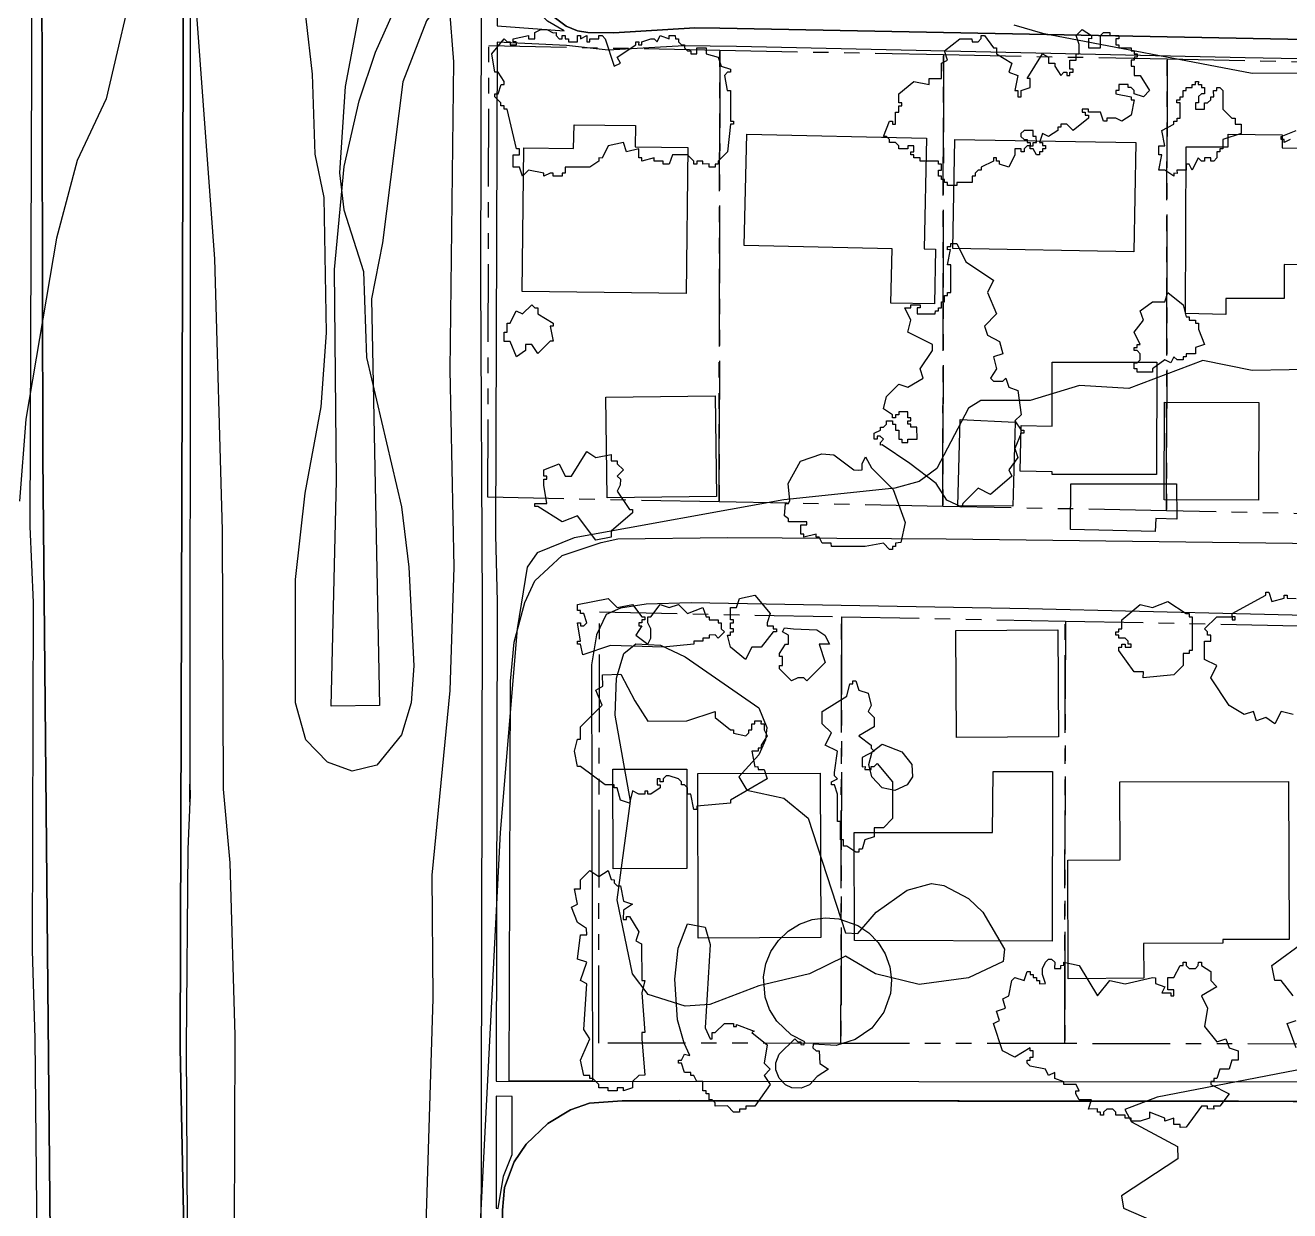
# Model space of a CAD drawing. Header units: metres. Extents: x -550 to 550, y -500 to 950.
# Drawn here: x 142.2 to 245.6, y -292.1 to -195.2 of the extents above; entities that cross this region are included whole.
import ezdxf

# ---------------------------------------------------------------- set-up
doc = ezdxf.new("R2010")
doc.units = ezdxf.units.M
doc.header["$LTSCALE"] = 2
doc.linetypes.add('PHANTOM', pattern=[6.35, 3.175, -0.635, 0.635, -0.635, 0.635, -0.635])
for name, color, linetype in [('SITE-BLDG-EXIST', 7, 'CONTINUOUS'), ('SITE-PARKING', 250, 'CONTINUOUS'), ('SITE-PATH', 84, 'CONTINUOUS'), ('SITE-PROPERTY', 7, 'PHANTOM'), ('SITE-ROAD-CURB', 7, 'CONTINUOUS'), ('SITE-ROAD-GRAVEL', 32, 'CONTINUOUS'), ('SITE-ROAD-PAVED', 7, 'CONTINUOUS'), ('SITE-TREE-CANOPY', 94, 'CONTINUOUS'), ('TOPO-CONTOUR-MAJOR', 8, 'CONTINUOUS'), ('TOPO-CONTOUR-MINOR', 9, 'CONTINUOUS')]:
    doc.layers.add(name, color=color, linetype=linetype)

msp = doc.modelspace()

# ---------------------------------------------------------------- linework, layer by layer
at = {"layer": 'SITE-BLDG-EXIST'}
for points in [[(196.23, -217.13), (182.82, -216.97), (182.96, -205.21), (187.03, -205.26), (187.06, -203.33), (192.09, -203.38), (192.07, -205.13), (196.37, -205.18)], [(201.18, -204.1), (215.87, -204.42), (215.67, -213.48), (216.62, -213.5), (216.53, -217.97), (212.97, -217.9), (213.06, -213.46), (200.98, -213.19)], [(218.03, -213.45), (218.2, -204.52), (232.99, -204.79), (232.83, -213.72)], [(245.11, -214.75), (245.1, -217.54), (240.35, -217.52), (240.34, -218.84), (237.03, -218.76), (237.11, -205.13), (240.53, -205.14), (240.54, -204.11), (244.94, -204.14), (244.93, -205.2), (250.14, -205.23), (250.09, -214.77)], [(226.13, -231.7), (223.52, -231.64), (223.61, -227.9), (226.13, -227.96), (226.14, -222.73), (234.69, -222.74), (234.68, -231.93), (226.13, -231.92)], [(198.61, -225.49), (198.7, -233.72), (189.76, -233.82), (189.67, -225.59)], [(235.31, -234), (235.32, -226), (243.03, -226.02), (243.02, -234.01)], [(218.44, -234.48), (218.63, -227.42), (223.12, -227.65), (222.94, -234.5)], [(218.33, -253.42), (218.28, -244.67), (226.61, -244.61), (226.67, -253.37)], [(190.23, -256.01), (196.27, -256), (196.29, -264.12), (190.25, -264.15)], [(221.32, -256.2), (226.17, -256.2), (226.14, -270.06), (209.98, -270.01), (209.95, -261.19), (221.28, -261.19)], [(197.22, -269.81), (197.17, -256.36), (207.19, -256.32), (207.24, -269.77)], [(245.47, -257), (245.52, -269.92), (240.09, -269.94), (240.09, -270.24), (233.62, -270.26), (233.63, -273.1), (227.45, -273.13), (227.42, -263.44), (231.7, -263.42), (231.67, -257.05)]]:
    msp.add_lwpolyline(points, close=True, dxfattribs=at)
at = {"layer": 'SITE-PARKING'}
msp.add_lwpolyline([(236.32, -235.58), (234.61, -235.52), (234.55, -236.57), (227.63, -236.41), (227.68, -232.67), (236.3, -232.67)], close=True, dxfattribs=at)
at = {"layer": 'SITE-PATH'}
msp.add_lwpolyline([(167.2, -250.85), (167.64, -232.41), (167.47, -215.17), (168.28, -206.74), (169.49, -201.37), (170.84, -197.4), (172.61, -193.45), (174.99, -189.81), (177.58, -187.23), (179.53, -185.98), (179.52, -191.16), (178.5, -191.34), (177.07, -192.02), (174.99, -194.83), (173.08, -199.81), (171.42, -212.99), (170.5, -217.57), (171.16, -250.81)], close=True, dxfattribs=at)
at = {"layer": 'SITE-PROPERTY'}
for points in [[(198.92, -234.16), (180.02, -233.78), (180.1, -196.85), (198.98, -197.23)], [(217.21, -234.52), (198.92, -234.16), (198.98, -197.23), (217.26, -197.59)], [(235.49, -234.89), (217.21, -234.52), (217.26, -197.59), (235.54, -197.95)], [(252.24, -235.24), (235.49, -234.89), (235.54, -197.95), (252.3, -198.29)], [(208.88, -278.42), (189.08, -278.39), (189.15, -243.14), (208.93, -243.55)], [(227.17, -278.44), (208.88, -278.42), (208.93, -243.55), (227.22, -243.9)], [(248.49, -278.48), (227.17, -278.44), (227.22, -243.9), (248.55, -244.33)]]:
    msp.add_lwpolyline(points, close=True, dxfattribs=at)
at = {"layer": 'SITE-ROAD-CURB'}
for points in [[(156.16, 38.64), (155.7, -166.1), (155.66, -258.67), (155.5, -262.54), (155.37, -278.72), (155.56, -312.59), (154.88, -278.79), (155.17, -179.77), (155.06, -154.24), (155.33, -136.36), (155.17, -97.06), (155.39, -57.87), (155.29, -36.99), (155.42, -20.27), (155.29, -4.81), (155.36, 23.11), (155.78, 66.32), (156.31, 78.62)], [(180.82, -179.5), (180.77, -195.23), (186.26, -195.66), (184.9, -194.87), (183.02, -192.99), (182.2, -191.78), (181.65, -190.84), (181.22, -189.5), (181.04, -187.79), (181.48, -184.9), (182.28, -183.03), (183.77, -181.27), (185.03, -180.27), (186.58, -179.58)], [(155.66, -258.67), (155.66, -257.22), (155.68, -258.19)], [(180.85, -291.91), (181.29, -289.27), (182, -287.49), (182, -282.76), (180.71, -282.73), (180.71, -291.89)]]:
    msp.add_lwpolyline(points, close=True, dxfattribs=at)
for points in [[(179.12, -401.09), (179.39, -338.85), (179.58, -242.66), (179.45, -215.85), (179.72, -105.43)], [(143.53, -174.85), (143.65, -230.46), (144.26, -296.87), (144.74, -328.77), (143.93, -328.77), (143.26, -302.83), (143.02, -278.01), (142.81, -270.83), (142.88, -242.37), (142.6, -236.16), (142.87, -160.59)], [(184.89, -194.11), (186.41, -195.27), (187.34, -195.65), (188.18, -195.78), (190.32, -195.82), (196.93, -195.41), (198.97, -195.43), (319.95, -197.78), (442.76, -200.37)], [(440.28, -201.74), (330.33, -199.49), (241.91, -197.87), (200.33, -196.92), (196.04, -196.88), (189.84, -197.22), (186.45, -196.85), (180.79, -196.57), (180.64, -236.88), (180.78, -242.29), (180.71, -281.51), (353.44, -281.64), (356.2, -281.54), (358.74, -281.15), (362.1, -279.88), (365.11, -278.45), (366.12, -278.18), (367.87, -277.98)], [(370.23, -279.82), (367.15, -279.57), (365.29, -280.11), (359.83, -282.41), (357.93, -282.98), (355.54, -283.28), (195.72, -283.08), (190.99, -283.11), (188.33, -283.32), (186.76, -283.86), (184.91, -284.96), (183.16, -286.65), (182.18, -288.1), (181.38, -290.2), (181.22, -292.05), (181.05, -371.3)]]:
    msp.add_lwpolyline(points, dxfattribs=at)
at = {"layer": 'SITE-ROAD-GRAVEL'}
msp.add_lwpolyline([(278.65, -244.2), (224.21, -242.9), (196.63, -242.4), (192.95, -242.52), (190.85, -242.84), (189.69, -243.35), (188.9, -245.03), (188.48, -247.47), (188.58, -281.47), (181.76, -281.5), (181.88, -248.81), (182.16, -245.63), (183.05, -242.37), (183.85, -240.61), (186.08, -238.53), (189.29, -237.47), (190.65, -237.17), (199.61, -237.06), (217.48, -237.17), (291.51, -238.1)], dxfattribs=at)
at = {"layer": 'SITE-ROAD-PAVED'}
for points in [[(155.17, -179.77), (154.88, -278.79), (155.56, -312.59), (155.53, -328.73), (144.74, -328.77), (144.26, -296.87), (143.65, -230.46), (143.53, -174.85)], [(442.76, -200.37), (319.95, -197.78), (198.97, -195.43), (196.93, -195.41), (190.32, -195.82), (188.18, -195.78), (187.34, -195.65), (186.41, -195.27), (184.89, -194.11)], [(181.05, -371.3), (181.22, -292.05), (181.38, -290.2), (182.18, -288.1), (183.16, -286.65), (184.91, -284.96), (186.76, -283.86), (188.33, -283.32), (190.99, -283.11), (355.54, -283.28), (357.93, -282.98), (359.83, -282.41), (365.29, -280.11), (367.15, -279.57), (370.23, -279.82)]]:
    msp.add_lwpolyline(points, dxfattribs=at)
at = {"layer": 'SITE-TREE-CANOPY'}
for points in [[(185.35, -195.8), (185.6, -195.78), (185.6, -196.04), (185.85, -196.29), (186.09, -196.29), (186.1, -196.04), (186.35, -196.04), (186.35, -196.29), (186.6, -196.29), (186.6, -196.54), (187.34, -196.54), (187.35, -196.04), (187.6, -196.04), (187.6, -196.29), (188.1, -196.04), (188.1, -196.54), (188.35, -196.54), (188.35, -196.29), (189.1, -196.29), (189.1, -196.04), (189.35, -196.04), (189.6, -196.29), (190.35, -198.54), (190.85, -198.29), (190.59, -197.79), (192.1, -196.79), (192.1, -196.54), (192.35, -196.54), (192.34, -196.79), (192.6, -196.79), (192.6, -196.54), (193.35, -196.29), (193.6, -196.3), (193.85, -196.54), (194.09, -196.04), (194.85, -196.29), (194.85, -196.04), (195.34, -196.04), (195.35, -196.29), (195.6, -196.29), (195.6, -196.54), (195.85, -196.79), (196.09, -196.79), (196.09, -197.04), (196.35, -197.29), (196.6, -197.29), (196.6, -197.54), (197.1, -197.53), (197.1, -197.04), (197.85, -197.03), (197.85, -197.54), (198.85, -197.79), (199.1, -198.54), (199.85, -198.79), (199.85, -199.04), (199.6, -199.04), (199.35, -199.29), (199.59, -200.54), (199.85, -200.54), (199.84, -203.04), (200.1, -203.04), (200.1, -203.29), (199.85, -203.29), (199.6, -205.54), (198.85, -206.29), (198.85, -206.54), (198.6, -206.54), (198.6, -206.79), (198.1, -206.79), (198.1, -206.53), (197.6, -206.55), (197.6, -206.29), (197.1, -206.29), (197.1, -206.54), (196.85, -206.54), (196.85, -206.29), (196.35, -205.79), (195.1, -205.79), (194.85, -206.54), (194.35, -206.54), (194.35, -206.29), (193.6, -206.3), (193.6, -206.04), (192.6, -206.29), (192.6, -206.04), (192.35, -206.04), (192.35, -205.29), (191.35, -205.54), (191.1, -204.79), (189.85, -205.04), (189.35, -206.05), (189.1, -206.04), (189.09, -206.29), (188.35, -206.79), (186.35, -206.79), (186.35, -207.29), (186.09, -207.29), (186.09, -207.54), (185.35, -207.54), (185.35, -207.29), (185.1, -207.29), (184.6, -207.54), (184.6, -207.28), (183.35, -207.04), (182.85, -207.54), (182.6, -206.79), (182.1, -206.79), (182.1, -205.79), (182.6, -205.79), (182.6, -205.29), (182.35, -205.29), (181.6, -202.04), (181.35, -202.04), (181.35, -201.79), (181.09, -201.79), (181.09, -201.54), (180.6, -201.04), (180.6, -200.79), (180.85, -200.79), (181.1, -200.04), (181.35, -200.04), (181.35, -199.79), (180.85, -199.04), (180.6, -199.04), (180.35, -197.54), (181.35, -196.29), (181.6, -196.54), (181.85, -196.54), (181.85, -196.79), (182.35, -196.79), (182.34, -196.54), (182.1, -196.54), (182.1, -196.29), (183.35, -196.04), (183.35, -196.29), (183.85, -196.29), (183.85, -195.79), (184.35, -195.54), (184.85, -195.54)], [(224.1, -205.04), (223.85, -205.29), (223.85, -205.54), (223.6, -205.54), (223.6, -205.29), (223.09, -205.29), (223.1, -205.79), (222.6, -206.79), (221.85, -206.54), (221.85, -206.29), (221.6, -206.29), (221.6, -206.04), (221.34, -206.04), (221.34, -206.29), (220.35, -206.79), (220.35, -207.04), (220.1, -207.04), (219.85, -207.29), (219.85, -207.54), (219.6, -207.54), (219.6, -208.04), (218.35, -208.04), (218.35, -208.28), (217.6, -208.29), (217.6, -208.04), (217.35, -208.04), (217.35, -207.79), (217.1, -207.79), (217.1, -207.54), (216.85, -207.54), (216.85, -207.04), (217.09, -207.04), (217.1, -206.54), (216.85, -206.54), (216.85, -206.29), (215.35, -206.29), (215.35, -206.04), (214.85, -206.04), (214.85, -205.79), (214.6, -205.79), (214.6, -205.54), (214.85, -205.54), (214.85, -205.04), (214.35, -205.04), (214.35, -205.29), (213.6, -205.29), (213.6, -205.04), (213.35, -204.79), (212.85, -204.78), (212.85, -204.54), (212.6, -204.3), (212.35, -204.29), (212.85, -203.04), (213.1, -203.04), (213.1, -203.29), (213.35, -203.29), (213.35, -202.29), (213.6, -202.29), (213.6, -201.79), (213.85, -201.79), (213.85, -201.54), (213.6, -201.54), (213.6, -200.79), (214.85, -199.79), (216.1, -200.04), (216.1, -199.54), (217.1, -199.54), (217.1, -198.29), (217.6, -198.04), (217.35, -197.29), (218.6, -196.29), (219.59, -196.29), (219.6, -196.54), (220.1, -196.54), (220.35, -196.28), (220.35, -196.04), (220.6, -196.04), (221.35, -197.04), (221.59, -197.04), (221.59, -197.54), (222.85, -198.29), (222.6, -199.04), (223.35, -199.29), (223.1, -200.54), (223.35, -200.54), (223.35, -201.04), (223.6, -201.04), (223.6, -200.54), (224.35, -200.29), (224.34, -199.54), (224.1, -199.54), (225.34, -197.54), (225.85, -197.79), (225.85, -198.29), (226.35, -198.29), (226.35, -198.54), (226.85, -199.29), (227.1, -199.04), (227.35, -199.04), (227.35, -199.29), (227.6, -199.29), (227.6, -199.04), (227.85, -199.04), (227.85, -198.79), (227.6, -198.79), (227.6, -198.04), (228.1, -198.04), (228.1, -197.54), (228.35, -197.54), (228.34, -196.78), (228.1, -196.04), (228.6, -195.54), (229.35, -196.04), (229.35, -196.29), (229.1, -196.28), (229.1, -197.04), (230.1, -197.04), (230.1, -196.04), (230.35, -195.79), (230.85, -195.79), (230.85, -196.04), (231.6, -196.04), (231.6, -196.29), (231.35, -196.29), (231.35, -196.79), (231.6, -196.79), (231.6, -197.04), (232.6, -197.03), (232.6, -197.29), (232.85, -197.29), (232.85, -197.54), (233.1, -197.54), (233.1, -197.79), (232.84, -197.79), (232.84, -198.04), (232.6, -198.04), (232.6, -198.54), (232.85, -198.54), (232.85, -199.29), (233.35, -199.29), (234.1, -200.54), (233.6, -201.04), (232.85, -200.79), (232.85, -200.54), (232.6, -200.29), (232.35, -200.29), (232.35, -200.04), (231.6, -200.04), (231.6, -200.54), (231.35, -200.54), (231.34, -200.79), (232.59, -201.04), (232.59, -201.29), (232.85, -201.3), (232.6, -202.54), (231.85, -203.04), (231.35, -202.79), (230.6, -202.79), (230.6, -203.04), (230.34, -203.04), (230.1, -202.29), (229.1, -202.29), (229.1, -202.04), (228.6, -202.04), (228.6, -202.29), (228.85, -202.29), (228.85, -202.54), (229.1, -202.54), (229.1, -202.79), (227.85, -203.79), (227.35, -203.29), (226.85, -203.29), (226.85, -203.53), (226.6, -203.53), (226.6, -203.79), (225.85, -204.29), (225.35, -204.04), (225.1, -204.79), (225.35, -204.79), (225.35, -205.03), (225.59, -205.03), (225.59, -205.29), (225.35, -205.29), (225.35, -205.53), (225.1, -205.53), (225.1, -205.79), (224.85, -205.79), (224.6, -205.29), (224.34, -205.29), (224.34, -205.04)], [(238.09, -200.04), (238.35, -200.05), (238.35, -200.29), (238.6, -200.29), (238.6, -200.79), (238.35, -200.79), (238.1, -201.03), (238.1, -201.54), (237.85, -201.54), (237.85, -202.04), (238.6, -202.04), (238.6, -201.54), (238.84, -201.54), (239.1, -201.29), (239.1, -201.04), (239.35, -201.04), (239.34, -200.54), (239.6, -200.54), (239.6, -200.29), (239.85, -200.29), (240.1, -200.54), (240.1, -202.04), (240.84, -202.78), (241.1, -202.79), (241.1, -203.29), (241.6, -203.29), (241.59, -204.04), (240.1, -204.54), (240.1, -205.29), (239.85, -205.29), (239.85, -205.54), (239.6, -205.54), (239.6, -206.04), (239.35, -206.29), (239.1, -206.29), (239.1, -206.04), (238.6, -206.04), (238.6, -206.29), (238.35, -206.29), (238.09, -206.04), (237.59, -207.04), (237.35, -206.54), (237.1, -206.54), (237.1, -207.04), (236.34, -207.04), (236.35, -207.3), (236.1, -207.29), (236.1, -207.54), (235.35, -207.04), (234.85, -207.04), (235.1, -205.79), (234.85, -205.79), (234.85, -205.04), (235.35, -205.04), (235.1, -203.79), (236.1, -203.29), (236.1, -203.03), (236.35, -203.03), (236.35, -202.79), (236.6, -202.79), (236.6, -201.54), (236.34, -201.54), (236.34, -201.29), (236.6, -201.29), (236.6, -201.04), (236.85, -201.04), (236.84, -200.54), (237.1, -200.54), (237.1, -200.29), (237.6, -200.29), (237.6, -200.04), (237.85, -200.04), (237.85, -199.79), (238.1, -199.79)], [(224.6, -205.04), (224.6, -204.79), (224.85, -204.79), (224.84, -204.29), (224.6, -204.29), (224.6, -203.79), (223.85, -203.79), (223.59, -204.04), (223.59, -204.29), (223.85, -204.54), (224.1, -204.54), (224.1, -204.79), (224.35, -204.79), (224.34, -205.04)], [(217.54, -234.02), (216.65, -232.65), (214.5, -231.01), (212.26, -229.49), (212.1, -229.53), (212.1, -229.29), (212.35, -229.04), (212.09, -228.79), (211.85, -228.79), (211.85, -229.04), (211.6, -229.04), (211.6, -228.54), (212.1, -228.29), (212.1, -228.04), (212.35, -228.04), (212.59, -227.79), (212.59, -227.54), (213.1, -227.54), (213.1, -227.79), (213.35, -227.79), (213.35, -228.29), (213.6, -228.29), (213.6, -229.04), (213.85, -229.04), (213.85, -229.29), (214.35, -229.29), (214.35, -229.04), (215.1, -229.04), (215.09, -228.04), (214.6, -228.04), (214.6, -227.79), (214.35, -227.79), (214.35, -227.53), (214.6, -227.53), (214.6, -227.29), (214.35, -227.29), (214.34, -226.79), (213.6, -226.79), (213.6, -227.04), (213.35, -227.04), (213.35, -227.29), (213.1, -227.29), (213.1, -227.04), (212.35, -226.54), (212.6, -225.54), (213.6, -224.54), (214.35, -224.79), (215.6, -224.04), (215.35, -223.29), (216.35, -221.79), (216.35, -221.29), (214.35, -220.29), (214.6, -219.29), (214.1, -218.29), (214.6, -218.29), (214.59, -218.04), (215.35, -218.04), (215.35, -218.29), (215.1, -218.29), (215.1, -218.79), (215.85, -218.79), (216.59, -218.79), (216.6, -218.54), (216.85, -218.54), (216.85, -218.29), (217.1, -218.29), (217.09, -217.79), (217.35, -217.79), (217.35, -217.29), (217.6, -217.29), (217.59, -217.04), (217.85, -217.04), (217.85, -214.79), (217.6, -214.79), (217.84, -213.53), (217.6, -213.55), (217.6, -213.29), (217.85, -213.29), (217.85, -213.04), (218.35, -213.03), (219.1, -214.54), (221.35, -216.04), (220.85, -217.04), (221.6, -218.79), (220.6, -219.79), (220.85, -220.54), (221.85, -221.04), (222.1, -222.04), (221.35, -222.29), (221.6, -223.29), (221.1, -224.04), (221.35, -224.28), (222.1, -224.29), (222.35, -224.04), (222.6, -224.79), (223.35, -225.04), (223.6, -227.03), (223.1, -227.53), (223.6, -228.29), (223.84, -228.29), (223.84, -228.54), (223.6, -228.54), (223.1, -229.79), (223.35, -230.54), (222.6, -231.54), (222.85, -232.04), (221.1, -233.54), (220.1, -233.04), (218.85, -234.29), (218.77, -234.6)], [(183.85, -218.29), (184.1, -218.29), (184.1, -218.79), (185.35, -219.54), (185.35, -219.79), (185.1, -219.79), (185.35, -221.03), (185.1, -221.03), (184.1, -222.03), (183.6, -221.29), (183.1, -221.29), (183.1, -221.79), (182.35, -222.29), (181.85, -221.04), (181.35, -221.04), (181.34, -220.28), (181.6, -220.28), (181.6, -219.54), (181.84, -219.54), (182.34, -218.54), (182.85, -218.78), (183.6, -218.04)], [(237.09, -219.04), (237.35, -219.04), (237.35, -219.29), (237.85, -219.29), (237.85, -219.54), (238.1, -219.54), (238.1, -220.05), (238.59, -221.29), (237.85, -221.54), (237.85, -222.04), (237.1, -222.04), (237.1, -222.29), (236.84, -222.29), (236.84, -222.54), (236.35, -222.53), (236.1, -222.29), (235.85, -222.79), (235.35, -222.54), (234.35, -223.29), (234.35, -223.54), (233.1, -223.54), (233.1, -223.29), (232.85, -223.29), (232.85, -222.79), (233.1, -222.79), (233.35, -222.54), (233.35, -222.04), (233.1, -221.79), (232.85, -221.79), (232.85, -221.54), (233.1, -221.54), (233.1, -221.28), (233.35, -221.29), (232.85, -220.29), (233.6, -219.29), (233.35, -218.54), (234.35, -217.79), (235.35, -217.79), (235.59, -217.04), (236.85, -218.04)], [(188.85, -230.54), (190.1, -230.28), (190.1, -230.79), (190.59, -230.79), (190.59, -231.04), (191.1, -231.54), (190.6, -232.04), (190.85, -232.29), (190.84, -232.79), (190.6, -233.29), (191.6, -234.79), (191.85, -234.79), (191.85, -235.04), (190.1, -236.54), (190.1, -237.04), (188.84, -237.29), (187.34, -235.29), (186.1, -235.79), (184.1, -234.54), (183.85, -234.54), (183.85, -234.29), (184.85, -234.29), (184.59, -232.79), (184.6, -232.29), (184.85, -232.29), (184.85, -232.04), (184.6, -232.04), (184.6, -231.53), (185.85, -231.04), (186.35, -232.04), (186.85, -232.04), (188.1, -230.04)], [(210.35, -231.55), (210.6, -231.53), (210.6, -231.04), (210.88, -230.47), (211.37, -231.37), (213.14, -233.14), (214.12, -235.83), (213.78, -237.48), (213.35, -237.54), (213.35, -237.79), (213.09, -237.79), (213.1, -238.04), (212.85, -238.04), (212.35, -237.54), (210.85, -237.79), (208.1, -237.79), (208.09, -237.54), (207.35, -237.54), (207.1, -237.04), (206.84, -237.04), (206.85, -236.79), (205.85, -237.03), (205.85, -236.79), (205.6, -236.79), (205.6, -236.04), (206.09, -236.04), (206.09, -235.79), (204.6, -235.79), (204.6, -235.54), (204.26, -235.29), (204.35, -234.29), (204.6, -234.29), (204.69, -234.04), (204.57, -232.65), (205.57, -230.82), (207.32, -230.22), (208.3, -230.31), (209.93, -231.54)], [(202.85, -244.04), (202.85, -244.29), (203.35, -244.3), (203.34, -244.54), (203.6, -244.54), (203.6, -244.78), (203.34, -244.78), (202.35, -246.04), (201.6, -246.04), (201.09, -247.04), (199.85, -246.04), (199.6, -245.04), (199.85, -245.04), (199.85, -244.79), (200.1, -244.79), (200.1, -244.54), (199.85, -244.54), (199.85, -244.03), (200.1, -244.04), (200.1, -243.79), (199.85, -243.79), (199.85, -242.79), (200.35, -242.79), (200.6, -242.04), (201.85, -241.79), (203.1, -243.29)], [(194.36, -246.04), (190.04, -245.9), (187.77, -246.66), (187.6, -245.79), (187.34, -245.79), (187.35, -245.54), (187.6, -245.54), (187.35, -244.04), (187.6, -244.04), (187.6, -244.29), (187.85, -244.29), (188.1, -244.04), (187.85, -243.29), (187.6, -243.29), (187.6, -243.04), (187.35, -243.04), (187.35, -242.54), (189.85, -242.04), (190.6, -242.79), (191.85, -242.55), (192.6, -243.54), (192.85, -243.54), (192.85, -243.79), (192.6, -243.79), (192.6, -244.04), (192.35, -244.04), (192.35, -244.29), (192.6, -244.29), (192.1, -245.04), (193.1, -245.79), (193.35, -245.29), (193.35, -244.54), (193.1, -244.04), (193.1, -243.54), (193.35, -243.54), (194.1, -242.54), (194.85, -242.79), (195.6, -242.54), (196.34, -243.29), (197.6, -242.79), (197.85, -243.54), (198.1, -243.54), (198.1, -243.79), (198.85, -243.79), (198.85, -244.04), (199.1, -244.04), (199.1, -244.53), (199.35, -244.79), (198.85, -245.29), (198.6, -245.03), (198.1, -245.04), (198.1, -245.29), (197.6, -245.29), (197.6, -245.54), (196.85, -245.54), (196.85, -245.79)], [(237.1, -243.29), (237.34, -243.29), (237.34, -243.54), (237.6, -243.54), (237.6, -246.29), (237.35, -246.29), (237.35, -246.54), (236.85, -246.54), (236.85, -247.54), (236.1, -248.29), (233.59, -248.54), (233.6, -248.04), (232.85, -248.04), (231.6, -246.29), (231.6, -246.04), (231.85, -246.04), (231.85, -245.79), (232.1, -245.79), (232.1, -246.04), (232.6, -246.03), (232.6, -245.79), (232.35, -245.79), (232.35, -245.54), (232.1, -245.29), (231.6, -245.29), (231.6, -245.04), (231.34, -245.04), (231.35, -244.79), (231.6, -244.79), (231.6, -244.54), (231.85, -244.54), (231.85, -243.79), (233.35, -242.54), (234.35, -242.79), (235.6, -242.29)], [(240.85, -243.79), (241.09, -243.79), (241.09, -243.54), (240.85, -243.54)], [(205, -244.52), (206.92, -244.62), (207.56, -245.05), (207.93, -245.79), (207.1, -245.79), (207.6, -247.29), (206.1, -248.79), (205.85, -248.54), (205.35, -248.54), (204.85, -248.79), (203.85, -247.79), (203.85, -247.54), (204.1, -247.54), (204.1, -246.79), (203.85, -246.79), (203.85, -246.54), (204.35, -245.79), (204.6, -245.79), (204.59, -245.04), (204.1, -244.79), (204.26, -244.45)], [(190.89, -248.24), (192.02, -250.43), (193.09, -252.07), (196.28, -252.06), (198.6, -251.29), (198.6, -251.79), (199.85, -252.79), (200.1, -252.79), (200.1, -253.05), (201.1, -253.29), (201.35, -253.04), (201.35, -252.79), (201.6, -252.79), (201.6, -252.29), (201.85, -252.29), (201.85, -252.04), (202.35, -252.04), (202.34, -252.29), (202.6, -252.29), (202.6, -252.79), (202.85, -253.29), (202.35, -254.04), (202.35, -254.29), (202.1, -254.29), (202.1, -254.54), (201.6, -254.54), (201.85, -255.8), (202.09, -255.78), (202.1, -256.04), (202.6, -256.04), (202.84, -256.79), (199.85, -258.54), (199.85, -258.78), (197.1, -259.04), (197.1, -259.29), (196.85, -259.29), (196.6, -258.04), (196.35, -258.04), (196.35, -257.53), (196.09, -257.29), (195.85, -257.29), (195.85, -257.04), (195.6, -256.79), (194.85, -256.54), (194.6, -256.54), (194.35, -256.79), (194.35, -257.04), (194.1, -257.04), (194.1, -256.79), (193.85, -256.79), (193.85, -257.29), (194.1, -257.29), (194.1, -257.54), (193.35, -258.04), (193.1, -258.04), (193.1, -257.79), (192.85, -257.79), (192.85, -258.04), (192.35, -258.04), (191.85, -257.78), (191.6, -258.79), (190.85, -258.54), (190.6, -257.54), (190.35, -257.54), (190.35, -257.29), (189.6, -257.29), (187.6, -255.79), (187.35, -255.79), (187.09, -254.54), (187.35, -253.54), (187.59, -253.54), (187.6, -252.54), (189.35, -250.78), (188.85, -249.54), (189.41, -249.21), (189.39, -248.29)], [(210.6, -255.8), (210.85, -255.78), (210.84, -256.04), (211.35, -256.04), (211.35, -255.78), (211.6, -255.79), (211.85, -255.54), (213.1, -257.04), (213.1, -260.04), (212.35, -260.79), (211.6, -260.79), (211.6, -261.54), (210.84, -261.79), (210.6, -262.54), (210.34, -262.54), (210.34, -262.79), (210.1, -262.79), (209.35, -262.29), (209.1, -262.29), (209.1, -261.79), (208.85, -261.79), (208.84, -260.29), (208.6, -260.29), (208.59, -258.04), (208.35, -257.29), (208.1, -257.29), (208.1, -257.04), (208.6, -256.79), (208.35, -256.54), (208.34, -256.29), (208.6, -254.54), (207.6, -254.04), (208.1, -253.04), (207.35, -252.29), (207.35, -251.29), (209.35, -250.04), (209.6, -249.04), (209.85, -249.04), (209.85, -248.79), (210.1, -248.79), (210.35, -249.54), (211.1, -249.79), (211.35, -250.79), (211.1, -251.29), (211.59, -251.79), (211.6, -252.54), (210.35, -253.29), (211.35, -254.04), (211.35, -254.29), (211.6, -254.54), (210.6, -255.04)], [(190.09, -265.03), (190.35, -265.04), (190.35, -265.29), (190.6, -265.54), (190.85, -265.54), (191.1, -266.79), (191.85, -267.04), (191.1, -267.54), (191.09, -268.28), (191.35, -268.28), (191.35, -268.04), (191.6, -268.04), (192.35, -269.29), (192.1, -270.04), (192.59, -270.29), (192.6, -273.29), (192.85, -273.29), (192.6, -274.29), (192.85, -277.54), (192.6, -277.54), (192.6, -278.04), (192.85, -281.03), (192.35, -281.04), (191.85, -281.54), (191.85, -282.05), (191.1, -282.29), (191.1, -282.04), (190.6, -282.04), (190.6, -282.29), (190.35, -282.29), (189.85, -282.29), (189.85, -282.04), (189.1, -282.04), (189.1, -281.79), (188.6, -281.28), (188.35, -281.28), (188.35, -281.04), (187.85, -281.04), (187.6, -279.79), (188.35, -278.04), (187.85, -277.29), (188.1, -273.54), (187.6, -273.29), (188.1, -271.78), (187.35, -271.54), (187.6, -269.54), (188.1, -269.54), (188.09, -269.04), (187.35, -268.54), (186.85, -267.29), (187.35, -267.04), (187.09, -265.79), (187.6, -265.79), (187.6, -265.04), (188.35, -264.29), (189.1, -264.79), (189.85, -264.29)], [(196.07, -278.41), (195.51, -276.5), (195.29, -273.17), (195.57, -270.63), (196.35, -268.64), (197.77, -268.92), (198.19, -270.34), (197.77, -277.14), (198.19, -278.04), (198.35, -278.04), (198.34, -277.54), (198.6, -277.54), (199.35, -276.79), (200.1, -276.79), (200.1, -277.04), (200.35, -277.04), (200.35, -276.87), (201.79, -277.41), (201.6, -277.54), (202.84, -278.54), (202.6, -280.03), (203.1, -280.54), (202.6, -281.04), (203.1, -281.79), (201.85, -283.54), (201.1, -283.54), (201.1, -283.79), (200.6, -283.79), (200.6, -284.04), (200.1, -284.04), (199.6, -283.53), (198.6, -283.54), (198.6, -283.29), (198.34, -283.04), (198.1, -283.04), (198.1, -282.54), (197.85, -282.54), (197.85, -282.29), (197.6, -282.29), (197.59, -281.54), (197.1, -281.54), (196.85, -281.04), (196.6, -281.04), (196.6, -280.79), (196.1, -280.79), (195.85, -280.04), (195.6, -280.04), (195.6, -279.79), (195.85, -279.79), (196.09, -279.29), (196.54, -279.4)], [(205.1, -278.04), (205.35, -278.29), (205.6, -278.29), (205.6, -278.5), (205.85, -278.54), (205.94, -278.29), (204.82, -277.72), (203.63, -276.6), (203.05, -275.66), (202.68, -274.63), (202.55, -272.99), (202.74, -271.91), (203.16, -270.9), (203.78, -270), (204.57, -269.25), (205.5, -268.67), (206.53, -268.29), (207.62, -268.15), (208.71, -268.23), (210.26, -268.78), (211.16, -269.39), (211.92, -270.18), (212.5, -271.11), (212.87, -272.15), (213.01, -273.23), (212.94, -274.33), (212.39, -275.88), (211.4, -277.18), (210.05, -278.11), (208.48, -278.58), (206.6, -278.49), (206.59, -278.79), (206.85, -279.04), (207.1, -279.04), (207.14, -280.06), (207.85, -280.54), (206.94, -281.14), (206.32, -281.82), (205.62, -282.09), (204.87, -282.04), (204.35, -281.81), (203.82, -281.27), (203.56, -280.57), (203.57, -280), (203.84, -279.3)], [(226.34, -272.29), (226.85, -272.29), (226.85, -272.05), (227.1, -272.03), (227.1, -271.79), (228.35, -272.04), (229.85, -274.54), (230.85, -273.29), (232.1, -273.54), (234.35, -273.04), (234.6, -273.05), (234.6, -273.53), (235.35, -273.79), (235.1, -274.29), (235.84, -274.29), (235.84, -274.54), (236.1, -274.54), (236.1, -274.04), (235.6, -274.04), (235.6, -273.04), (236.1, -273.04), (236.6, -272.04), (236.84, -272.04), (236.85, -271.79), (237.1, -271.79), (237.1, -272.04), (237.35, -272.29), (237.85, -272.29), (238.09, -272.04), (238.1, -271.79), (238.35, -271.79), (238.35, -272.04), (239.1, -272.54), (239.1, -273.28), (239.6, -273.79), (238.34, -274.54), (238.85, -275.54), (238.6, -277.04), (239.6, -278.29), (240.35, -278.04), (240.6, -278.79), (241.34, -279.04), (241.35, -279.79), (240.84, -279.79), (240.6, -280.54), (239.85, -280.54), (239.6, -281.29), (239.35, -281.29), (239.35, -281.54), (239.1, -281.54), (239.1, -281.79), (240.6, -282.54), (239.85, -283.54), (239.34, -283.54), (239.35, -283.79), (238.85, -283.78), (238.85, -283.54), (238.35, -283.54), (237.09, -285.28), (236.6, -285.29), (236.6, -285.04), (236.1, -285.04), (236.1, -284.54), (235.35, -284.79), (235.35, -284.54), (234.1, -284.03), (234.1, -284.54), (233.35, -284.79), (232.6, -284.79), (232.6, -284.54), (232.1, -284.54), (232.1, -284.29), (231.35, -284.29), (231.34, -284.04), (231.1, -283.79), (230.6, -283.79), (230.35, -284.04), (230.35, -284.29), (230.1, -284.29), (230.09, -284.04), (229.85, -284.04), (229.85, -283.78), (229.1, -283.79), (229.35, -283.04), (228.35, -283.04), (228.09, -282.54), (228.09, -282.29), (228.35, -282.29), (228.1, -281.79), (227.1, -281.79), (227.1, -281.55), (226.35, -281.29), (226.35, -280.79), (225.85, -281.04), (225.6, -280.54), (224.35, -280.28), (224.09, -280.04), (224.1, -279.79), (224.35, -279.8), (224.35, -279.54), (224.6, -279.54), (224.59, -279.04), (224.35, -279.04), (224.35, -278.79), (223.1, -279.54), (222.09, -279.04), (221.35, -276.79), (221.84, -276.54), (221.6, -275.79), (222.34, -275.54), (222.1, -274.79), (222.6, -274.54), (222.85, -273.29), (223.1, -273.04), (223.85, -273.29), (224.1, -272.54), (224.35, -272.54), (224.35, -272.79), (224.6, -272.79), (224.6, -273.04), (224.85, -273.04), (224.85, -273.29), (225.1, -273.29), (225.1, -273.54), (225.6, -273.53), (225.35, -272.79), (225.35, -272.29), (225.6, -271.79), (225.85, -271.54), (226.1, -271.54), (226.35, -271.79)]]:
    msp.add_lwpolyline(points, close=True, dxfattribs=at)
for points in [[(245.6, -204.54), (245.1, -204.79), (245.1, -204.54), (244.85, -204.54), (244.85, -204.29), (246.1, -203.79)], [(245.85, -251.54), (244.85, -251.29), (244.35, -252.29), (243.6, -251.79), (242.85, -252.04), (242.59, -251.29), (241.85, -251.54), (240.6, -250.79), (239.1, -248.53), (239.6, -247.54), (238.6, -247.04), (238.6, -245.54), (239.1, -245.54), (239.1, -245.04), (238.85, -245.04), (238.85, -244.79), (238.6, -244.54), (239.6, -243.54), (240.85, -243.54), (240.85, -243.29), (243.6, -241.79), (243.6, -241.54), (243.85, -241.54), (244.1, -242.29), (245.1, -242.03), (245.1, -241.79), (245.35, -241.79), (245.35, -242.03), (246.1, -242.04)], [(245.85, -274.54), (244.85, -273.29), (244.35, -273.29), (244.1, -272.04), (246.85, -270.04)], [(246.1, -278.79), (245.35, -276.79), (246.1, -276.54)]]:
    msp.add_lwpolyline(points, dxfattribs=at)
at = {"layer": 'TOPO-CONTOUR-MAJOR'}
msp.add_lwpolyline([(169.51, -194.15), (168.35, -200.19), (167.88, -207.25), (168.24, -210.27), (169.86, -215.31), (170.11, -222.36), (172.96, -234.56), (173.57, -239.49), (173.98, -247.55), (173.74, -250.57), (172.96, -253.21), (170.95, -255.68), (168.93, -256.18), (166.92, -255.42), (165.15, -253.6), (164.29, -250.57), (164.29, -240.5), (165.09, -233.44), (166.39, -226.39), (166.82, -220.34), (166.64, -209.26), (165.91, -205.72), (165.68, -199.18), (164.64, -190.12)], dxfattribs=at)
at = {"layer": 'TOPO-CONTOUR-MINOR'}
for points in [[(164.46, -371.49), (162.89, -364.59), (161.9, -356.37), (161.58, -344.28), (160.17, -326.14), (160.37, -310.02), (159.66, -303.98), (159.3, -293.9), (159.37, -277.78), (158.96, -263.67), (158.41, -257.63), (158.34, -236.47), (157.7, -214.3), (155.83, -188.79)], [(176.5, -189.11), (177.21, -198.18), (176.91, -223.37), (177.24, -239.49), (176.9, -249.57), (175.44, -264.68), (175.53, -274.76), (174.42, -310.02), (175.13, -322.11), (175.4, -341.26), (174.67, -380.55)], [(151.41, -190.12), (148.83, -201.2), (146.45, -206.24), (144.75, -212.6), (142.24, -227.4), (141.73, -234.1)], [(223, -195.15), (225.36, -195.83), (242.49, -199.11), (248.53, -199.09)], [(248.53, -223.31), (242.49, -223.41), (238.46, -222.6), (232.41, -224.89), (228.38, -224.63), (224.35, -225.87), (220.32, -225.88), (219.31, -226.49), (216.72, -231.43), (215.28, -232.49), (213.27, -233.04), (204.2, -233.99), (187.07, -237.1), (184.05, -238.33), (183.23, -239.49), (182.42, -244.53), (181.02, -261.18), (178.16, -317.08), (178.64, -324.13), (178.68, -336.22), (178.2, -375.52)], [(248.53, -280.14), (234.73, -282.82), (232.07, -283.82), (232.64, -284.83), (236.38, -286.85), (236.42, -287.85), (231.8, -290.88), (231.97, -291.88), (235.44, -293.38), (243.5, -294.12), (248.53, -295.22)]]:
    msp.add_lwpolyline(points, dxfattribs=at)
for points in [[(191.14, -246.54), (192.11, -245.75), (194.12, -245.86), (196.14, -246.81), (202.18, -250.98), (202.83, -252.59), (202.7, -253.6), (202.18, -254.83), (200.52, -256.62), (201.18, -257.73), (204.2, -258.37), (206.21, -260.01), (209.24, -269.38), (210.25, -269.44), (211.75, -267.7), (214.28, -265.89), (216.29, -265.36), (217.3, -265.51), (219.31, -266.57), (220.49, -267.7), (222.26, -270.72), (222.13, -271.73), (219.31, -273.05), (215.28, -273.61), (211.7, -272.74), (209.24, -271.3), (206.3, -272.74), (202.18, -273.71), (198.15, -275.25), (196.14, -275.37), (193.12, -274.43), (191.83, -272.74), (190.59, -266.69), (191.69, -258.63), (190.43, -251.58), (190.54, -248.56)], [(211.43, -254.6), (212.26, -253.96), (213.85, -254.6), (214.67, -255.61), (214.74, -256.62), (214.28, -257.29), (213.27, -257.76), (212.26, -257.53), (211.41, -256.62), (211.17, -255.61)]]:
    msp.add_lwpolyline(points, close=True, dxfattribs=at)

doc.saveas('drawing.dxf')
